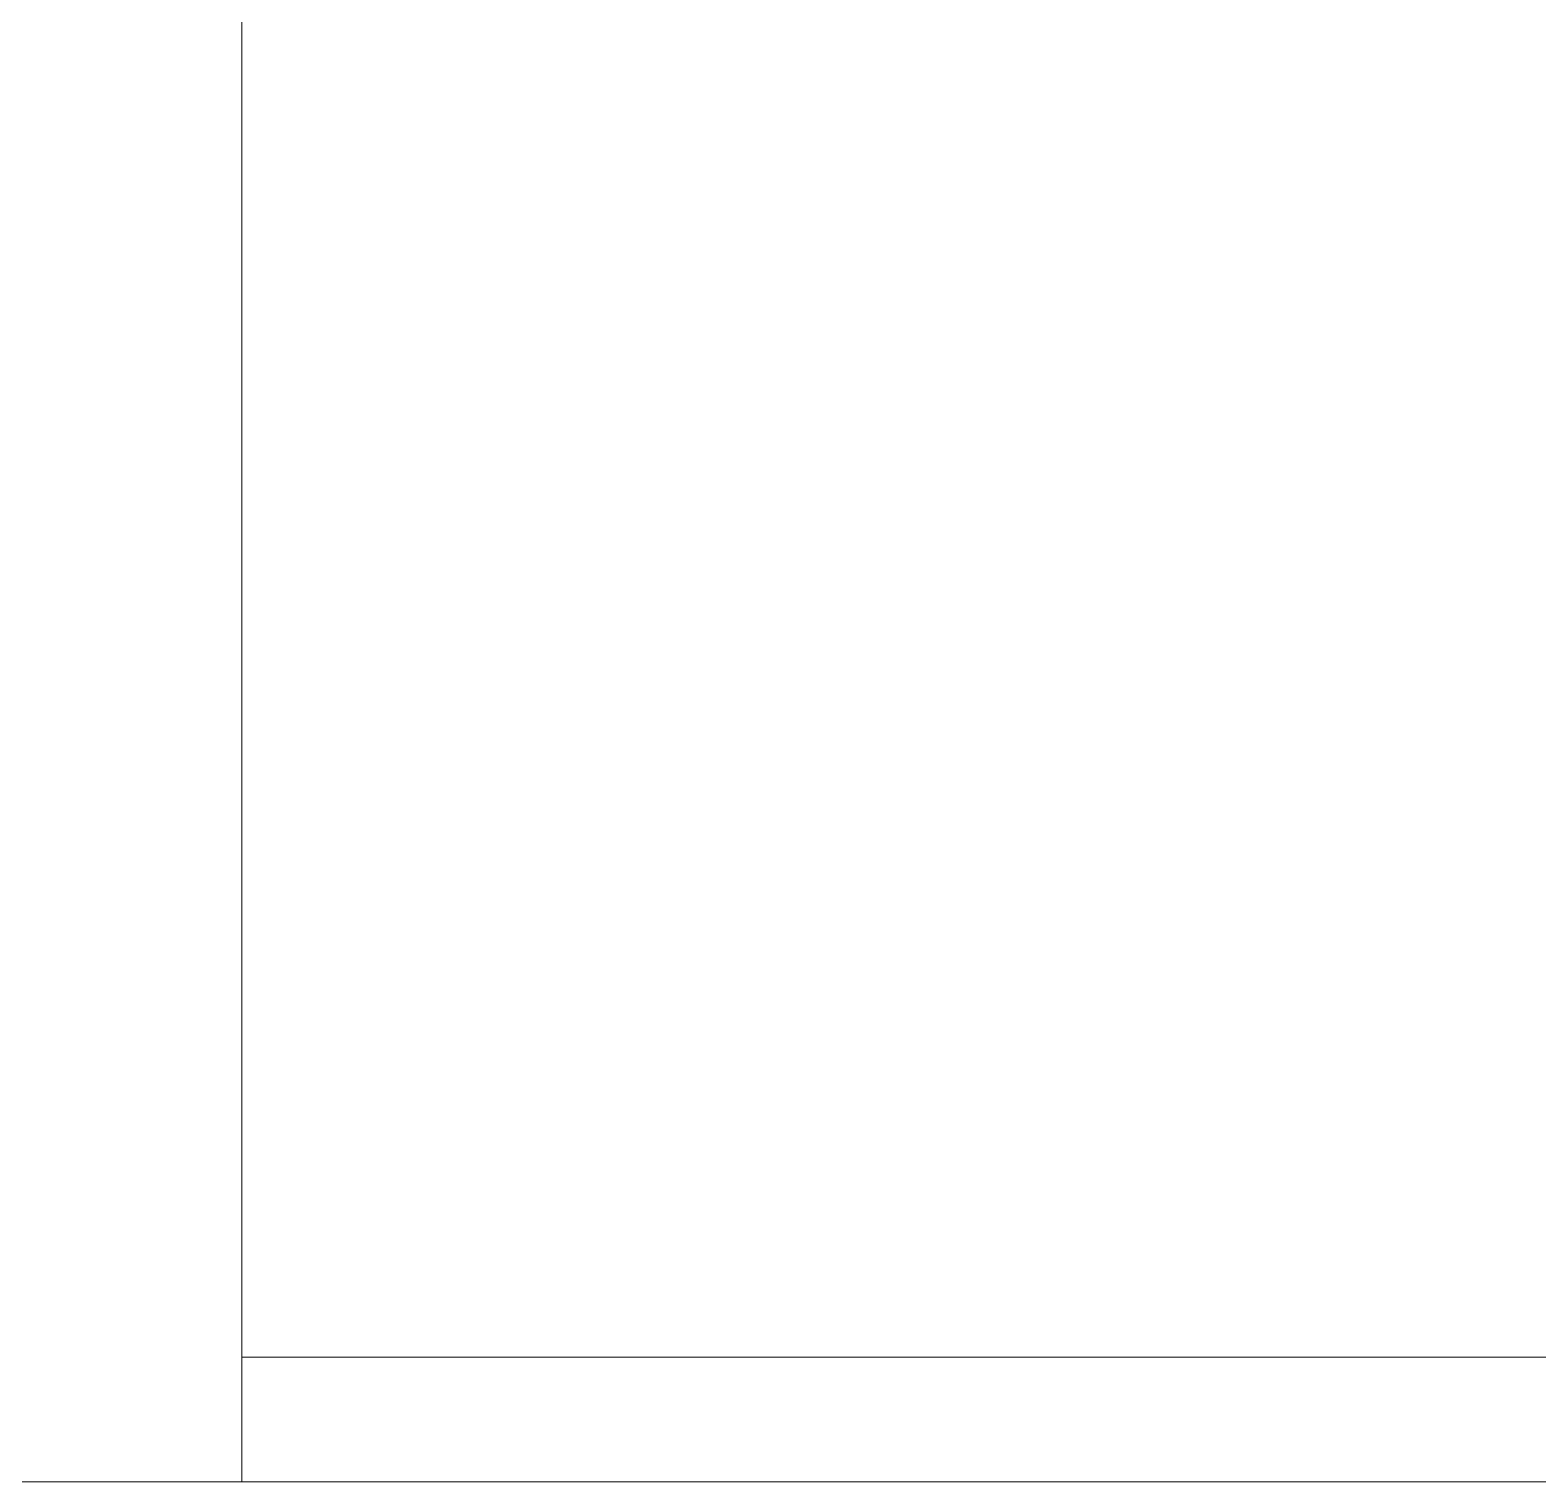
# Model space of a CAD drawing. Header units: millimetres. Extents: x 81773 to 282675, y -8553 to 29000.
# Drawn here: x 110303.3 to 110315.4, y 6620 to 6631.65 of the extents above; entities that cross this region are included whole.
import ezdxf

# ---------------------------------------------------------------- set-up
doc = ezdxf.new("R2010")
doc.units = ezdxf.units.MM
doc.layers.add('A-DOOR', color=7, linetype='Continuous', lineweight=9)
doc.layers.add('A-DOOR-FRAM', color=7, linetype='Continuous', lineweight=13)

# ---------------------------------------------------------------- blocks, each defined once
blk = doc.blocks.new('110_Дверь_СКБ_1Ст_Внутренняя1 - Д-8 950x2100h_охрана-V11-План раскладки напольных покрытий 3 этажа в осях 23-33')
at = {"layer": 'A-DOOR'}
h = blk.add_hatch(dxfattribs=at)
h.set_pattern_fill('FP_16', color=256, style=0, pattern_type=2)
h.set_pattern_definition([(135, (1826.41, 104.685), (-14.14214, -14.14214), []), (225, (1826.41, 104.685), (14.14214, -14.14214), [])])
h.paths.add_polyline_path([(481.861, 40), (462.5, 40), (462.5, -40), (487.5, -40), (487.5, 40)])
at = {"layer": 'A-DOOR-FRAM'}
for p, q in [((462.5, 40), (437.5, 40)), ((462.5, 40), (447.5, 40)), ((447.5, 40), (517.5, 40)), ((462.5, -40), (462.5, 40)), ((487.5, 40), (462.5, 40)), ((462.5, 40), (462.5, -40)), ((462.5, 39), (462.5, 40)), ((447.5, 39), (462.5, 39))]:
    blk.add_line(p, q, dxfattribs=at)

msp = doc.modelspace()

# ---------------------------------------------------------------- block references
at = {"layer": 'A-DOOR', "rotation": 180}
msp.add_blockref('110_Дверь_СКБ_1Ст_Внутренняя1 - Д-8 950x2100h_охрана-V11-План раскладки напольных покрытий 3 этажа в осях 23-33', (110767.5, 6660), dxfattribs=at)

doc.saveas('drawing.dxf')
